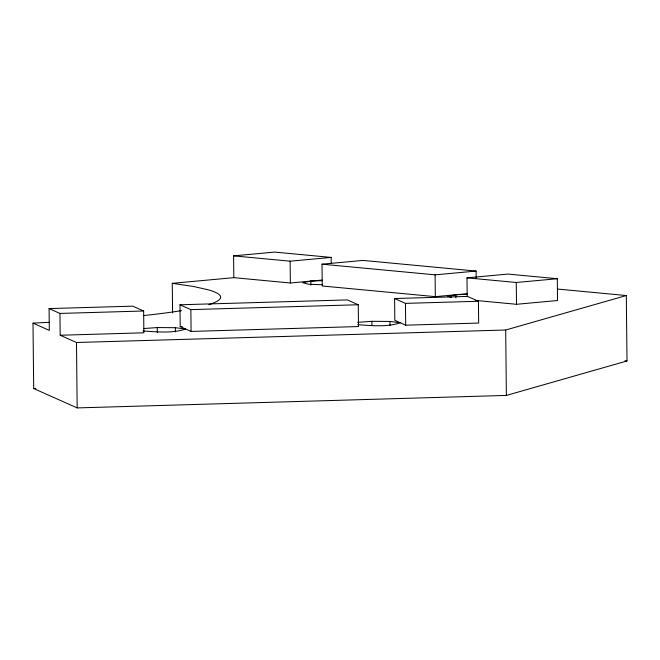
<?xml version="1.0" encoding="UTF-8"?>
<svg xmlns="http://www.w3.org/2000/svg" width="660" height="660" viewBox="0 0 660 660"><rect width="100%" height="100%" fill="white"/><g stroke="black" fill="none" stroke-linecap="round" stroke-linejoin="round"><path stroke-width="0.99" d="M33 323.128L49.31 330.396L49.079 308.591L59.953 313.434L60.184 335.239L76.486 342.499L505.692 330.008L626.315 295.54L627 360.954L506.377 395.423L77.171 407.913L33.685 388.534L33 323.128L49.409 322.319M322.154 280.632L310.868 281.102L302.775 282.719L308.764 284.27L322.402 284.74M467.115 294.286L455.837 294.756L447.736 296.373L451.729 297.404M322.154 280.063L290.359 282.991L233.822 277.662L233.59 255.865L274.618 252.087L331.155 257.416L331.221 263.365M233.59 255.865L290.128 261.187L331.155 257.416M467.115 293.725L435.319 296.645L322.245 285.995L322.022 264.19L363.049 260.42L476.116 271.07L476.19 278.009M172.59 312.964L172.276 283.33L233.822 277.662M322.022 264.19L435.088 274.84L476.116 271.07M467.181 296.678L466.983 277.852L508.01 274.073L557.296 278.718L557.527 300.523L516.499 304.293L475.258 300.407M466.983 277.852L516.268 282.488L557.296 278.718M144.012 328.523L157.261 327.558L175.354 327.698L185.65 329.002C172.664 333.572 156.808 331.84 143.121 330.974M357.596 322.352L371.869 321.313L389.961 321.453L400.257 322.757C387.263 327.327 371.415 325.594 357.72 324.728M49.079 308.591L132.775 306.158L143.649 311L143.872 332.805L60.184 335.239M179.99 304.78L347.374 299.912L358.248 304.755L358.479 326.56L191.087 331.427L180.213 326.584L179.99 304.78L190.856 309.623L358.248 304.755M394.589 298.534L467.552 296.414L478.426 301.257L478.657 323.062L405.694 325.182L394.82 320.339L394.589 298.534L405.463 303.377L478.426 301.257M59.953 313.434L143.649 311M180.213 326.584L182.267 326.527M557.675 289.072L626.315 295.54M624.954 360.756L627 360.954M172.276 283.33L193.512 286.481L208.865 289.963A273.718 25.286 -0.6 0 1 208.774 304.664M516.268 282.488L516.499 304.293M505.692 330.008L506.377 395.423M455.837 294.756L455.862 297.825M435.088 274.84L435.319 296.645M405.463 303.377L405.694 325.182M389.961 321.453L390.002 325.545M371.869 321.313L371.91 325.405M310.868 281.102L310.909 285.194M290.128 261.187L290.359 282.991M190.856 309.623L191.087 331.427M175.354 327.698L175.395 331.79M157.261 327.558L157.319 332.673M76.486 342.499L77.171 407.913M181.508 310.613A273.718 25.286 -0.6 0 1 143.401 315.587M35.788 388.451A273.718 25.286 -0.6 0 1 33.685 388.534"/></g></svg>
